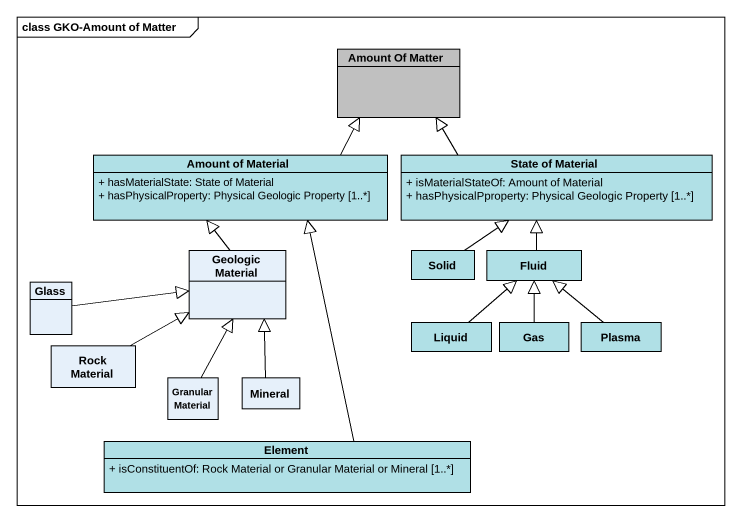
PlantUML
@startuml
mainframe class GKO-Amount of Matter
hide circle
hide empty members
skinparam classAttributeIconSize 0
class "Amount Of Matter" as Amount_Of_Matter #C0C0C0
class "Amount of Material" as Amount_of_Material #B0E0E6 {
  + hasMaterialState: State of Material
  + hasPhysicalProperty: Physical Geologic Property [1..*]
}
class "State of Material" as State_of_Material #B0E0E6 {
  + isMaterialStateOf: Amount of Material
  + hasPhysicalPproperty: Physical Geologic Property [1..*]
}
class "Geologic Material" as Geologic_Material
class Solid #B0E0E6
class Fluid #B0E0E6
class Glass
class "Rock Material" as Rock_Material
class Liquid #B0E0E6
class Gas #B0E0E6
class Plasma #B0E0E6
class "Granular Material" as Granular_Material
class Mineral
class Element #B0E0E6 {
  + isConstituentOf: Rock Material or Granular Material or Mineral [1..*]
}
Amount_of_Material -up-|> Amount_Of_Matter
State_of_Material -up-|> Amount_Of_Matter
Geologic_Material -up-|> Amount_of_Material
Solid -up-|> State_of_Material
Fluid -up-|> State_of_Material
Glass -right-|> Geologic_Material
Rock_Material -right-|> Geologic_Material
Liquid -up-|> Fluid
Gas -up-|> Fluid
Plasma -up-|> Fluid
Granular_Material -up-|> Geologic_Material
Mineral -up-|> Geologic_Material
Element -up-|> Amount_of_Material
@enduml
